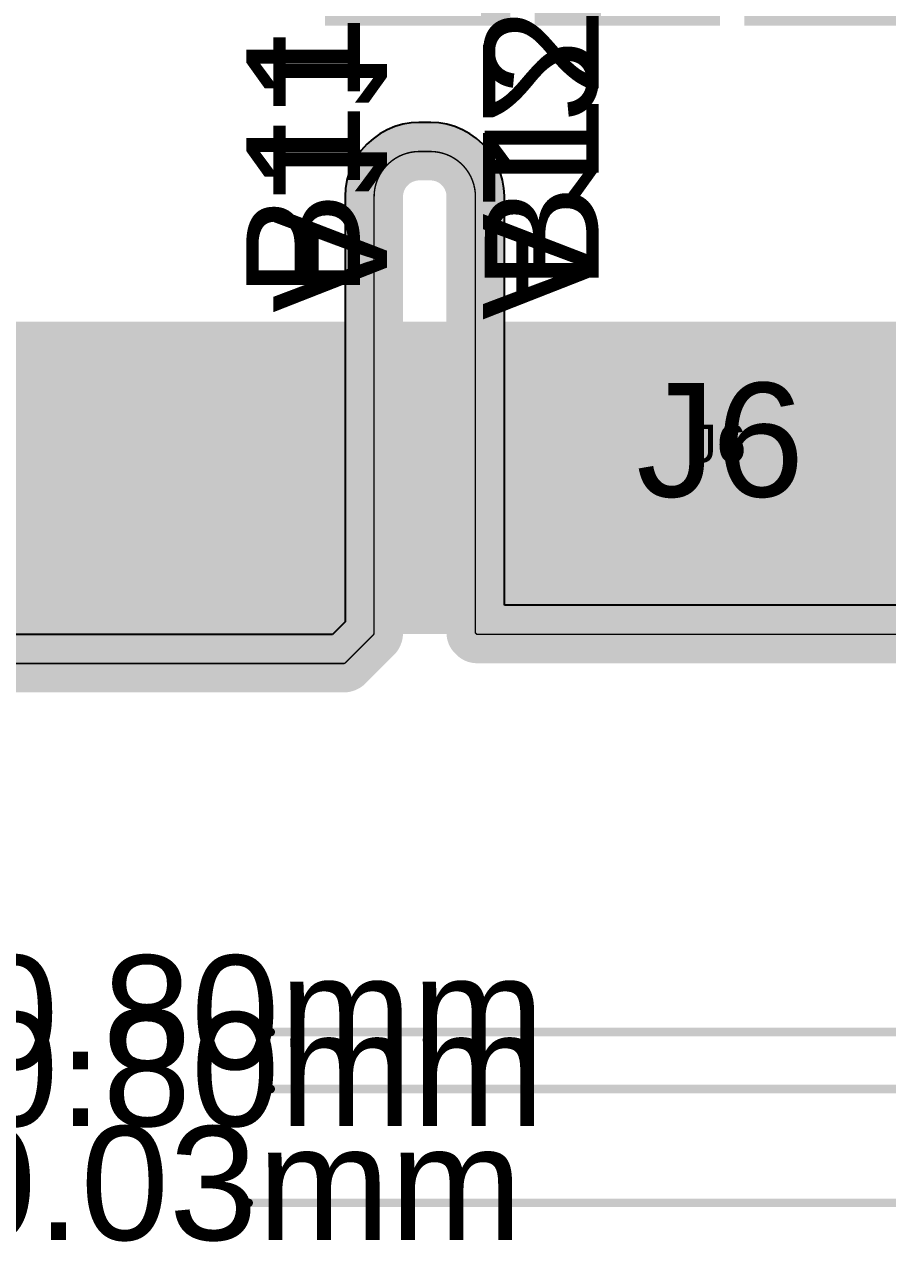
# Model space of a CAD drawing. Header units: inches. Extents: x -0.3 to 12.2, y -3.2 to 4.4.
# Drawn here: x 2.003 to 2.6, y -0.401 to 0.441 of the extents above; entities that cross this region are included whole.
import ezdxf

# ---------------------------------------------------------------- set-up
doc = ezdxf.new("R2010")
doc.units = ezdxf.units.IN
doc.header["$MEASUREMENT"] = 0
for name, color, linetype in [('ASSEMBLY_TOP', 56, 'Continuous'), ('Board', 76, 'Continuous'), ('Board Layer Stack Bottom Overlay', 54, 'Continuous'), ('Board Layer Stack Bottom Solder', 6, 'Continuous'), ('Bottom Layer_L8', 5, 'Continuous'), ('FAB_DWG_INFO', 1, 'Continuous'), ('Plane_L2', 76, 'Continuous'), ('Plane_L4', 136, 'Continuous'), ('Plane_L5', 16, 'Continuous'), ('Plane_L7', 216, 'Continuous'), ('Top Assembly', 6, 'Continuous'), ('Top Overlay', 2, 'Continuous'), ('Top Paste', 8, 'Continuous'), ('Top Solder', 216, 'Continuous'), ('TOP_L1', 1, 'Continuous')]:
    doc.layers.add(name, color=color, linetype=linetype)
doc.styles.add('Arial', font='', dxfattribs={"height": 0.2})
doc.styles.get('Arial').set_extended_font_data('Arial')

# ---------------------------------------------------------------- blocks, each defined once
blk = doc.blocks.new('PCIE_8LANE_EDGE_168')
at = {"layer": 'Board Layer Stack Bottom Solder'}
for points in [[(-1.009, -0.237), (0.341, -0.237), (0.341, -0.021), (-1.009, -0.021)], [(-0.8054, -0.02698), (-0.7694, -0.02698), (-0.7694, -0.20398), (-0.8054, -0.20398)], [(-0.76603, -0.02698), (-0.73003, -0.02698), (-0.73003, -0.20398), (-0.76603, -0.20398)], [(-0.72666, -0.02698), (-0.69066, -0.02698), (-0.69066, -0.20398), (-0.72666, -0.20398)], [(-0.68729, -0.02698), (-0.65129, -0.02698), (-0.65129, -0.20398), (-0.68729, -0.20398)], [(-0.64792, -0.02698), (-0.61192, -0.02698), (-0.61192, -0.20398), (-0.64792, -0.20398)], [(-0.60855, -0.02698), (-0.57255, -0.02698), (-0.57255, -0.20398), (-0.60855, -0.20398)], [(-0.49044, -0.02698), (-0.45444, -0.02698), (-0.45444, -0.20398), (-0.49044, -0.20398)], [(-0.45107, -0.02698), (-0.41507, -0.02698), (-0.41507, -0.20398), (-0.45107, -0.20398)], [(-0.4117, -0.02698), (-0.3757, -0.02698), (-0.3757, -0.20398), (-0.4117, -0.20398)], [(-0.37233, -0.02698), (-0.33633, -0.02698), (-0.33633, -0.20398), (-0.37233, -0.20398)], [(-0.33296, -0.02698), (-0.29696, -0.02698), (-0.29696, -0.20398), (-0.33296, -0.20398)], [(-0.29359, -0.02698), (-0.25759, -0.02698), (-0.25759, -0.20398), (-0.29359, -0.20398)], [(-0.25422, -0.02698), (-0.21822, -0.02698), (-0.21822, -0.20398), (-0.25422, -0.20398)], [(-0.21485, -0.02698), (-0.17885, -0.02698), (-0.17885, -0.20398), (-0.21485, -0.20398)]]:
    blk.add_hatch(color=6, dxfattribs=at).paths.add_polyline_path(points)
at = {"layer": 'Bottom Layer_L8'}
for points in [[(-0.8014, -0.03098), (-0.7734, -0.03098), (-0.7734, -0.19998), (-0.8014, -0.19998)], [(-0.76203, -0.03098), (-0.73403, -0.03098), (-0.73403, -0.19998), (-0.76203, -0.19998)], [(-0.72266, -0.03098), (-0.69466, -0.03098), (-0.69466, -0.19998), (-0.72266, -0.19998)], [(-0.68329, -0.03098), (-0.65529, -0.03098), (-0.65529, -0.19998), (-0.68329, -0.19998)], [(-0.64392, -0.03098), (-0.61592, -0.03098), (-0.61592, -0.19998), (-0.64392, -0.19998)], [(-0.60455, -0.03098), (-0.57655, -0.03098), (-0.57655, -0.19998), (-0.60455, -0.19998)], [(-0.48644, -0.03098), (-0.45844, -0.03098), (-0.45844, -0.19998), (-0.48644, -0.19998)], [(-0.44707, -0.03098), (-0.41907, -0.03098), (-0.41907, -0.19998), (-0.44707, -0.19998)], [(-0.4077, -0.03098), (-0.3797, -0.03098), (-0.3797, -0.19998), (-0.4077, -0.19998)], [(-0.36833, -0.03098), (-0.34033, -0.03098), (-0.34033, -0.19998), (-0.36833, -0.19998)], [(-0.32896, -0.03098), (-0.30096, -0.03098), (-0.30096, -0.19998), (-0.32896, -0.19998)], [(-0.28959, -0.03098), (-0.26159, -0.03098), (-0.26159, -0.19998), (-0.28959, -0.19998)], [(-0.25022, -0.03098), (-0.22222, -0.03098), (-0.22222, -0.19998), (-0.25022, -0.19998)], [(-0.21085, -0.03098), (-0.18285, -0.03098), (-0.18285, -0.19998), (-0.21085, -0.19998)]]:
    blk.add_hatch(color=5, dxfattribs=at).paths.add_polyline_path(points)
at = {"layer": 'Top Solder'}
for points in [[(-1.01, -0.237), (0.34, -0.237), (0.34, -0.021), (-1.01, -0.021)], [(-0.8034, -0.02898), (-0.7714, -0.02898), (-0.7714, -0.20198), (-0.8034, -0.20198)], [(-0.76403, -0.02898), (-0.73203, -0.02898), (-0.73203, -0.20198), (-0.76403, -0.20198)], [(-0.72466, -0.02898), (-0.69266, -0.02898), (-0.69266, -0.20198), (-0.72466, -0.20198)], [(-0.68529, -0.02898), (-0.65329, -0.02898), (-0.65329, -0.20198), (-0.68529, -0.20198)], [(-0.64592, -0.02898), (-0.61392, -0.02898), (-0.61392, -0.20198), (-0.64592, -0.20198)], [(-0.60655, -0.02898), (-0.57455, -0.02898), (-0.57455, -0.20198), (-0.60655, -0.20198)], [(-0.48844, -0.02898), (-0.45644, -0.02898), (-0.45644, -0.20198), (-0.48844, -0.20198)], [(-0.44907, -0.02898), (-0.41707, -0.02898), (-0.41707, -0.20198), (-0.44907, -0.20198)], [(-0.4097, -0.02898), (-0.3777, -0.02898), (-0.3777, -0.20198), (-0.4097, -0.20198)], [(-0.37033, -0.02898), (-0.33833, -0.02898), (-0.33833, -0.20198), (-0.37033, -0.20198)], [(-0.33096, -0.02898), (-0.29896, -0.02898), (-0.29896, -0.20198), (-0.33096, -0.20198)], [(-0.29159, -0.02898), (-0.25959, -0.02898), (-0.25959, -0.15898), (-0.29159, -0.15898)], [(-0.25222, -0.02898), (-0.22022, -0.02898), (-0.22022, -0.20198), (-0.25222, -0.20198)], [(-0.21285, -0.02898), (-0.18085, -0.02898), (-0.18085, -0.20198), (-0.21285, -0.20198)]]:
    blk.add_hatch(color=216, dxfattribs=at).paths.add_polyline_path(points)
at = {"layer": 'TOP_L1'}
for points in [[(-0.8014, -0.03098), (-0.7734, -0.03098), (-0.7734, -0.19998), (-0.8014, -0.19998)], [(-0.76203, -0.03098), (-0.73403, -0.03098), (-0.73403, -0.19998), (-0.76203, -0.19998)], [(-0.72266, -0.03098), (-0.69466, -0.03098), (-0.69466, -0.19998), (-0.72266, -0.19998)], [(-0.68329, -0.03098), (-0.65529, -0.03098), (-0.65529, -0.19998), (-0.68329, -0.19998)], [(-0.64392, -0.03098), (-0.61592, -0.03098), (-0.61592, -0.19998), (-0.64392, -0.19998)], [(-0.60455, -0.03098), (-0.57655, -0.03098), (-0.57655, -0.19998), (-0.60455, -0.19998)], [(-0.48644, -0.03098), (-0.45844, -0.03098), (-0.45844, -0.19998), (-0.48644, -0.19998)], [(-0.44707, -0.03098), (-0.41907, -0.03098), (-0.41907, -0.19998), (-0.44707, -0.19998)], [(-0.4077, -0.03098), (-0.3797, -0.03098), (-0.3797, -0.19998), (-0.4077, -0.19998)], [(-0.36833, -0.03098), (-0.34033, -0.03098), (-0.34033, -0.19998), (-0.36833, -0.19998)], [(-0.32896, -0.03098), (-0.30096, -0.03098), (-0.30096, -0.19998), (-0.32896, -0.19998)], [(-0.28959, -0.03098), (-0.26159, -0.03098), (-0.26159, -0.15698), (-0.28959, -0.15698)], [(-0.25022, -0.03098), (-0.22222, -0.03098), (-0.22222, -0.19998), (-0.25022, -0.19998)], [(-0.21085, -0.03098), (-0.18285, -0.03098), (-0.18285, -0.19998), (-0.21085, -0.19998)]]:
    blk.add_hatch(color=1, dxfattribs=at).paths.add_polyline_path(points)
at = {"layer": 'ASSEMBLY_TOP', "style": 'Arial'}
blk.add_text('J6', height=0.07874, rotation=360, dxfattribs=at).set_placement((-0.384, -0.142))
at = {"layer": 'Board Layer Stack Bottom Overlay', "style": 'Arial', "text_generation_flag": 2}
for s, p in [('A11', (-0.63498, -0.01463)), ('A12', (-0.48998, -0.01963))]:
    blk.add_text(s, height=0.07874, rotation=270, dxfattribs=at).set_placement(p)
at = {"layer": 'Top Assembly', "style": 'Arial'}
blk.add_text('J6', height=0.025984, dxfattribs=at).set_placement((-0.34644, -0.1182))
at = {"layer": 'Top Overlay', "style": 'Arial'}
for s, p in [('B11', (-0.57498, -0.00463)), ('B12', (-0.40998, 0.00037))]:
    blk.add_text(s, height=0.07874, rotation=90, dxfattribs=at).set_placement(p)
blk = doc.blocks.new('1812_F_316')
at = {"layer": 'Top Paste'}
for points in [[(-0.13996, 0.06201), (-0.06988, 0.06201), (-0.06988, -0.06201), (-0.13996, -0.06201)], [(0.06988, 0.06201), (0.13996, 0.06201), (0.13996, -0.06201), (0.06988, -0.06201)]]:
    blk.add_hatch(color=8, dxfattribs=at).paths.add_polyline_path(points)
at = {"layer": 'Top Solder'}
for points in [[(-0.14196, 0.06401), (-0.06788, 0.06401), (-0.06788, -0.06401), (-0.14196, -0.06401)], [(0.06788, 0.06401), (0.14196, 0.06401), (0.14196, -0.06401), (0.06788, -0.06401)]]:
    blk.add_hatch(color=216, dxfattribs=at).paths.add_polyline_path(points)
at = {"layer": 'TOP_L1'}
for points in [[(-0.13996, 0.06201), (-0.06988, 0.06201), (-0.06988, -0.06201), (-0.13996, -0.06201)], [(0.06988, 0.06201), (0.13996, 0.06201), (0.13996, -0.06201), (0.06988, -0.06201)]]:
    blk.add_hatch(color=1, dxfattribs=at).paths.add_polyline_path(points)
at = {"layer": 'Top Assembly'}
for points in [[(0.095, 0.07, 0.006, 0.006, 0), (-0.095, 0.07, 0.006, 0.006, 0)], [(-0.095, -0.07, 0.006, 0.006, 0), (-0.095, 0.07, 0.006, 0.006, 0)], [(0.095, -0.07, 0.006, 0.006, 0), (0.095, 0.07, 0.006, 0.006, 0)], [(0.095, -0.07, 0.006, 0.006, 0), (-0.095, -0.07, 0.006, 0.006, 0)]]:
    blk.add_lwpolyline(points, format="xyseb", dxfattribs=at)
for points in [[(-0.0965, 0.07, 0.003, 0.003, 1), (-0.0935, 0.07, 0.003, 0.003, 1)], [(-0.0965, 0.07, 0.003, 0.003, 1), (-0.0935, 0.07, 0.003, 0.003, 1)], [(0.0935, 0.07, 0.003, 0.003, 1), (0.0965, 0.07, 0.003, 0.003, 1)], [(0.0935, 0.07, 0.003, 0.003, 1), (0.0965, 0.07, 0.003, 0.003, 1)], [(-0.0965, -0.07, 0.003, 0.003, 1), (-0.0935, -0.07, 0.003, 0.003, 1)], [(-0.0965, -0.07, 0.003, 0.003, 1), (-0.0935, -0.07, 0.003, 0.003, 1)], [(0.0935, -0.07, 0.003, 0.003, 1), (0.0965, -0.07, 0.003, 0.003, 1)], [(0.0935, -0.07, 0.003, 0.003, 1), (0.0965, -0.07, 0.003, 0.003, 1)]]:
    blk.add_lwpolyline(points, format="xyseb", close=True, dxfattribs=at)
at = {"layer": 'Top Overlay'}
for points in [[(0.09449, 0.06693, 0.00472, 0.00472, 0), (-0.09449, 0.06693, 0.00472, 0.00472, 0)], [(0.09449, -0.06693, 0.00472, 0.00472, 0), (-0.09449, -0.06693, 0.00472, 0.00472, 0)]]:
    blk.add_lwpolyline(points, format="xyseb", dxfattribs=at)
for points in [[(-0.09567, 0.06693, 0.00236, 0.00236, 1), (-0.09331, 0.06693, 0.00236, 0.00236, 1)], [(0.09331, 0.06693, 0.00236, 0.00236, 1), (0.09567, 0.06693, 0.00236, 0.00236, 1)], [(-0.09567, -0.06693, 0.00236, 0.00236, 1), (-0.09331, -0.06693, 0.00236, 0.00236, 1)], [(0.09331, -0.06693, 0.00236, 0.00236, 1), (0.09567, -0.06693, 0.00236, 0.00236, 1)]]:
    blk.add_lwpolyline(points, format="xyseb", close=True, dxfattribs=at)
at = {"layer": 'Top Assembly', "style": 'Arial'}
blk.add_text('F3', height=0.05, dxfattribs=at).set_placement((-0.0232, -0.01575))
blk = doc.blocks.new('1812_F_379')
at = {"layer": 'Top Paste'}
for points in [[(-0.13996, 0.06201), (-0.06988, 0.06201), (-0.06988, -0.06201), (-0.13996, -0.06201)], [(0.06988, 0.06201), (0.13996, 0.06201), (0.13996, -0.06201), (0.06988, -0.06201)]]:
    blk.add_hatch(color=8, dxfattribs=at).paths.add_polyline_path(points)
at = {"layer": 'Top Solder'}
for points in [[(-0.14196, 0.06401), (-0.06788, 0.06401), (-0.06788, -0.06401), (-0.14196, -0.06401)], [(0.06788, 0.06401), (0.14196, 0.06401), (0.14196, -0.06401), (0.06788, -0.06401)]]:
    blk.add_hatch(color=216, dxfattribs=at).paths.add_polyline_path(points)
at = {"layer": 'TOP_L1'}
for points in [[(-0.13996, 0.06201), (-0.06988, 0.06201), (-0.06988, -0.06201), (-0.13996, -0.06201)], [(0.06988, 0.06201), (0.13996, 0.06201), (0.13996, -0.06201), (0.06988, -0.06201)]]:
    blk.add_hatch(color=1, dxfattribs=at).paths.add_polyline_path(points)
at = {"layer": 'Top Assembly'}
for points in [[(-0.095, 0.07, 0.006, 0.006, 0), (0.095, 0.07, 0.006, 0.006, 0)], [(-0.095, 0.07, 0.006, 0.006, 0), (-0.095, -0.07, 0.006, 0.006, 0)], [(0.095, 0.07, 0.006, 0.006, 0), (0.095, -0.07, 0.006, 0.006, 0)], [(-0.095, -0.07, 0.006, 0.006, 0), (0.095, -0.07, 0.006, 0.006, 0)]]:
    blk.add_lwpolyline(points, format="xyseb", dxfattribs=at)
for points in [[(-0.0965, 0.07, 0.003, 0.003, 1), (-0.0935, 0.07, 0.003, 0.003, 1)], [(-0.0965, 0.07, 0.003, 0.003, 1), (-0.0935, 0.07, 0.003, 0.003, 1)], [(0.0935, 0.07, 0.003, 0.003, 1), (0.0965, 0.07, 0.003, 0.003, 1)], [(0.0935, 0.07, 0.003, 0.003, 1), (0.0965, 0.07, 0.003, 0.003, 1)], [(-0.0965, -0.07, 0.003, 0.003, 1), (-0.0935, -0.07, 0.003, 0.003, 1)], [(-0.0965, -0.07, 0.003, 0.003, 1), (-0.0935, -0.07, 0.003, 0.003, 1)], [(0.0935, -0.07, 0.003, 0.003, 1), (0.0965, -0.07, 0.003, 0.003, 1)], [(0.0935, -0.07, 0.003, 0.003, 1), (0.0965, -0.07, 0.003, 0.003, 1)]]:
    blk.add_lwpolyline(points, format="xyseb", close=True, dxfattribs=at)
at = {"layer": 'Top Overlay'}
for points in [[(-0.09449, 0.06693, 0.00472, 0.00472, 0), (0.09449, 0.06693, 0.00472, 0.00472, 0)], [(-0.09449, -0.06693, 0.00472, 0.00472, 0), (0.09449, -0.06693, 0.00472, 0.00472, 0)]]:
    blk.add_lwpolyline(points, format="xyseb", dxfattribs=at)
for points in [[(-0.09567, 0.06693, 0.00236, 0.00236, 1), (-0.09331, 0.06693, 0.00236, 0.00236, 1)], [(0.09331, 0.06693, 0.00236, 0.00236, 1), (0.09567, 0.06693, 0.00236, 0.00236, 1)], [(-0.09567, -0.06693, 0.00236, 0.00236, 1), (-0.09331, -0.06693, 0.00236, 0.00236, 1)], [(0.09331, -0.06693, 0.00236, 0.00236, 1), (0.09567, -0.06693, 0.00236, 0.00236, 1)]]:
    blk.add_lwpolyline(points, format="xyseb", close=True, dxfattribs=at)
at = {"layer": 'Top Assembly', "style": 'Arial'}
blk.add_text('F2', height=0.05, dxfattribs=at).set_placement((-0.02304, -0.01604))
blk = doc.blocks.new('1812_F_380')
at = {"layer": 'Top Paste'}
for points in [[(-0.13996, 0.06201), (-0.06988, 0.06201), (-0.06988, -0.06201), (-0.13996, -0.06201)], [(0.06988, 0.06201), (0.13996, 0.06201), (0.13996, -0.06201), (0.06988, -0.06201)]]:
    blk.add_hatch(color=8, dxfattribs=at).paths.add_polyline_path(points)
at = {"layer": 'Top Solder'}
for points in [[(-0.14196, 0.06401), (-0.06788, 0.06401), (-0.06788, -0.06401), (-0.14196, -0.06401)], [(0.06788, 0.06401), (0.14196, 0.06401), (0.14196, -0.06401), (0.06788, -0.06401)]]:
    blk.add_hatch(color=216, dxfattribs=at).paths.add_polyline_path(points)
at = {"layer": 'TOP_L1'}
for points in [[(-0.13996, 0.06201), (-0.06988, 0.06201), (-0.06988, -0.06201), (-0.13996, -0.06201)], [(0.06988, 0.06201), (0.13996, 0.06201), (0.13996, -0.06201), (0.06988, -0.06201)]]:
    blk.add_hatch(color=1, dxfattribs=at).paths.add_polyline_path(points)
at = {"layer": 'Top Assembly'}
for points in [[(-0.095, 0.07, 0.006, 0.006, 0), (0.095, 0.07, 0.006, 0.006, 0)], [(-0.095, 0.07, 0.006, 0.006, 0), (-0.095, -0.07, 0.006, 0.006, 0)], [(0.095, 0.07, 0.006, 0.006, 0), (0.095, -0.07, 0.006, 0.006, 0)], [(-0.095, -0.07, 0.006, 0.006, 0), (0.095, -0.07, 0.006, 0.006, 0)]]:
    blk.add_lwpolyline(points, format="xyseb", dxfattribs=at)
for points in [[(-0.0965, 0.07, 0.003, 0.003, 1), (-0.0935, 0.07, 0.003, 0.003, 1)], [(-0.0965, 0.07, 0.003, 0.003, 1), (-0.0935, 0.07, 0.003, 0.003, 1)], [(0.0935, 0.07, 0.003, 0.003, 1), (0.0965, 0.07, 0.003, 0.003, 1)], [(0.0935, 0.07, 0.003, 0.003, 1), (0.0965, 0.07, 0.003, 0.003, 1)], [(-0.0965, -0.07, 0.003, 0.003, 1), (-0.0935, -0.07, 0.003, 0.003, 1)], [(-0.0965, -0.07, 0.003, 0.003, 1), (-0.0935, -0.07, 0.003, 0.003, 1)], [(0.0935, -0.07, 0.003, 0.003, 1), (0.0965, -0.07, 0.003, 0.003, 1)], [(0.0935, -0.07, 0.003, 0.003, 1), (0.0965, -0.07, 0.003, 0.003, 1)]]:
    blk.add_lwpolyline(points, format="xyseb", close=True, dxfattribs=at)
at = {"layer": 'Top Overlay'}
for points in [[(-0.09449, 0.06693, 0.00472, 0.00472, 0), (0.09449, 0.06693, 0.00472, 0.00472, 0)], [(-0.09449, -0.06693, 0.00472, 0.00472, 0), (0.09449, -0.06693, 0.00472, 0.00472, 0)]]:
    blk.add_lwpolyline(points, format="xyseb", dxfattribs=at)
for points in [[(-0.09567, 0.06693, 0.00236, 0.00236, 1), (-0.09331, 0.06693, 0.00236, 0.00236, 1)], [(0.09331, 0.06693, 0.00236, 0.00236, 1), (0.09567, 0.06693, 0.00236, 0.00236, 1)], [(-0.09567, -0.06693, 0.00236, 0.00236, 1), (-0.09331, -0.06693, 0.00236, 0.00236, 1)], [(0.09331, -0.06693, 0.00236, 0.00236, 1), (0.09567, -0.06693, 0.00236, 0.00236, 1)]]:
    blk.add_lwpolyline(points, format="xyseb", close=True, dxfattribs=at)
at = {"layer": 'Top Assembly', "style": 'Arial'}
blk.add_text('F1', height=0.05, dxfattribs=at).set_placement((-0.02012, -0.01604))

msp = doc.modelspace()

# ---------------------------------------------------------------- linework, layer by layer
at = {"layer": 'Board'}
for points in [[(2.24491, 0.32218, 0.001, 0.001, -0.414214), (2.2762, 0.35347, 0.001, 0.001, 0)], [(2.2762, 0.35347, 0.001, 0.001, 0), (2.28383, 0.35347, 0.001, 0.001, 0)], [(2.28383, 0.35347, 0.001, 0.001, -0.414214), (2.31497, 0.32233, 0.001, 0.001, 0)], [(2.24491, 0.0202, 0.001, 0.001, 0), (2.24491, 0.32218, 0.001, 0.001, 0)], [(2.31497, 0.02057, 0.001, 0.001, 0), (2.31497, 0.32233, 0.001, 0.001, 0)], [(2.22478, -0.00036, 0.001, 0.001, 0), (2.24461, 0.01947, 0.001, 0.001, 0)], [(2.24461, 0.01947, 0.001, 0.001, 0), (2.24491, 0.0202, 0.001, 0.001, 0)], [(2.31497, 0.02057, 0.001, 0.001, 0), (2.316, 0.01954, 0.001, 0.001, 0)], [(2.316, 0.01954, 0.001, 0.001, 0), (3.10865, 0.01954, 0.001, 0.001, 0)], [(2.22405, -0.00066, 0.001, 0.001, 0), (2.22478, -0.00036, 0.001, 0.001, 0)], [(1.82135, -0.00066, 0.001, 0.001, 0), (2.22405, -0.00066, 0.001, 0.001, 0)]]:
    msp.add_lwpolyline(points, format="xyseb", dxfattribs=at)
for points in [[(2.27595, 0.35347, 0.0005, 0.0005, 1), (2.27645, 0.35347, 0.0005, 0.0005, 1)], [(2.27595, 0.35347, 0.0005, 0.0005, 1), (2.27645, 0.35347, 0.0005, 0.0005, 1)], [(2.28358, 0.35347, 0.0005, 0.0005, 1), (2.28408, 0.35347, 0.0005, 0.0005, 1)], [(2.28358, 0.35347, 0.0005, 0.0005, 1), (2.28408, 0.35347, 0.0005, 0.0005, 1)], [(2.24466, 0.32218, 0.0005, 0.0005, 1), (2.24516, 0.32218, 0.0005, 0.0005, 1)], [(2.24466, 0.32218, 0.0005, 0.0005, 1), (2.24516, 0.32218, 0.0005, 0.0005, 1)], [(2.31472, 0.32233, 0.0005, 0.0005, 1), (2.31522, 0.32233, 0.0005, 0.0005, 1)], [(2.31472, 0.32233, 0.0005, 0.0005, 1), (2.31522, 0.32233, 0.0005, 0.0005, 1)], [(2.24436, 0.01947, 0.0005, 0.0005, 1), (2.24486, 0.01947, 0.0005, 0.0005, 1)], [(2.24436, 0.01947, 0.0005, 0.0005, 1), (2.24486, 0.01947, 0.0005, 0.0005, 1)], [(2.24466, 0.0202, 0.0005, 0.0005, 1), (2.24516, 0.0202, 0.0005, 0.0005, 1)], [(2.24466, 0.0202, 0.0005, 0.0005, 1), (2.24516, 0.0202, 0.0005, 0.0005, 1)], [(2.31472, 0.02057, 0.0005, 0.0005, 1), (2.31522, 0.02057, 0.0005, 0.0005, 1)], [(2.31472, 0.02057, 0.0005, 0.0005, 1), (2.31522, 0.02057, 0.0005, 0.0005, 1)], [(2.31575, 0.01954, 0.0005, 0.0005, 1), (2.31625, 0.01954, 0.0005, 0.0005, 1)], [(2.31575, 0.01954, 0.0005, 0.0005, 1), (2.31625, 0.01954, 0.0005, 0.0005, 1)], [(2.22453, -0.00036, 0.0005, 0.0005, 1), (2.22503, -0.00036, 0.0005, 0.0005, 1)], [(2.22453, -0.00036, 0.0005, 0.0005, 1), (2.22503, -0.00036, 0.0005, 0.0005, 1)], [(2.2238, -0.00066, 0.0005, 0.0005, 1), (2.2243, -0.00066, 0.0005, 0.0005, 1)], [(2.2238, -0.00066, 0.0005, 0.0005, 1), (2.2243, -0.00066, 0.0005, 0.0005, 1)]]:
    msp.add_lwpolyline(points, format="xyseb", close=True, dxfattribs=at)
at = {"layer": 'FAB_DWG_INFO'}
for points in [[(2.17343, -0.25554, 0.00591, 0.00591, 0), (3.99755, -0.25554, 0.00591, 0.00591, 0)], [(2.17343, -0.29491, 0.00591, 0.00591, 0), (3.99755, -0.29491, 0.00591, 0.00591, 0)], [(2.15816, -0.37365, 0.00591, 0.00591, 0), (3.96702, -0.37365, 0.00591, 0.00591, 0)]]:
    msp.add_lwpolyline(points, format="xyseb", dxfattribs=at)
for points in [[(2.17195, -0.25554, 0.00295, 0.00295, 1), (2.1749, -0.25554, 0.00295, 0.00295, 1)], [(2.17195, -0.29491, 0.00295, 0.00295, 1), (2.1749, -0.29491, 0.00295, 0.00295, 1)], [(2.15668, -0.37365, 0.00295, 0.00295, 1), (2.15964, -0.37365, 0.00295, 0.00295, 1)]]:
    msp.add_lwpolyline(points, format="xyseb", close=True, dxfattribs=at)
at = {"layer": 'Plane_L2'}
for p, q in [((2.25923, 0.37067), (2.25391, 0.36846)), ((2.26477, 0.37226), (2.25923, 0.37067)), ((2.27045, 0.37323), (2.26477, 0.37226)), ((2.27582, 0.37353), (2.27045, 0.37323)), ((2.2762, 0.37356), (2.27582, 0.37353)), ((2.28383, 0.37356), (2.2762, 0.37356)), ((2.28421, 0.37353), (2.28383, 0.37356)), ((2.28957, 0.37323), (2.28421, 0.37353)), ((2.29523, 0.37226), (2.28957, 0.37323)), ((2.30075, 0.37067), (2.29523, 0.37226)), ((2.30605, 0.36848), (2.30075, 0.37067)), ((2.24417, 0.36234), (2.23988, 0.3585)), ((2.24887, 0.36568), (2.24417, 0.36234)), ((2.25391, 0.36846), (2.24887, 0.36568)), ((2.31108, 0.3657), (2.30605, 0.36848)), ((2.31576, 0.36237), (2.31108, 0.3657)), ((2.32005, 0.35855), (2.31576, 0.36237)), ((2.23604, 0.35421), (2.23271, 0.34951)), ((2.23988, 0.3585), (2.23604, 0.35421)), ((2.32387, 0.35426), (2.32005, 0.35855)), ((2.3272, 0.34958), (2.32387, 0.35426)), ((2.23271, 0.34951), (2.22992, 0.34447)), ((2.32998, 0.34455), (2.3272, 0.34958)), ((2.22772, 0.33915), (2.22612, 0.33361)), ((2.22992, 0.34447), (2.22772, 0.33915)), ((2.33217, 0.33925), (2.32998, 0.34455)), ((2.33376, 0.33373), (2.33217, 0.33925)), ((2.22612, 0.33361), (2.22516, 0.32793)), ((2.33473, 0.32807), (2.33376, 0.33373)), ((2.22485, 0.32256), (2.22482, 0.32218)), ((2.22482, 0.32218), (2.22482, 0.0281)), ((2.22516, 0.32793), (2.22485, 0.32256)), ((2.33503, 0.32271), (2.33473, 0.32807)), ((2.33506, 0.32233), (2.33503, 0.32271)), ((2.33506, 0.03963), (2.33506, 0.32233)), ((3.10865, 0.03963), (2.33506, 0.03963)), ((2.22482, 0.0281), (2.21615, 0.01943)), ((2.21615, 0.01943), (1.82919, 0.01943))]:
    msp.add_line(p, q, dxfattribs=at)
for points in [[(2.24491, 0.32218, 0.04, 0.04, -0.414214), (2.2762, 0.35347, 0.04, 0.04, 0)], [(2.2762, 0.35347, 0.04, 0.04, 0), (2.28383, 0.35347, 0.04, 0.04, 0)], [(2.28383, 0.35347, 0.04, 0.04, -0.414214), (2.31497, 0.32233, 0.04, 0.04, 0)], [(2.24491, 0.0202, 0.04, 0.04, 0), (2.24491, 0.32218, 0.04, 0.04, 0)], [(2.31497, 0.02057, 0.04, 0.04, 0), (2.31497, 0.32233, 0.04, 0.04, 0)], [(2.22478, -0.00036, 0.04, 0.04, 0), (2.24461, 0.01947, 0.04, 0.04, 0)], [(2.24461, 0.01947, 0.04, 0.04, 0), (2.24491, 0.0202, 0.04, 0.04, 0)], [(2.31497, 0.02057, 0.04, 0.04, 0), (2.316, 0.01954, 0.04, 0.04, 0)], [(2.316, 0.01954, 0.04, 0.04, 0), (3.10865, 0.01954, 0.04, 0.04, 0)], [(1.82135, -0.00066, 0.04, 0.04, 0), (2.22405, -0.00066, 0.04, 0.04, 0)], [(2.22405, -0.00066, 0.04, 0.04, 0), (2.22478, -0.00036, 0.04, 0.04, 0)]]:
    msp.add_lwpolyline(points, format="xyseb", dxfattribs=at)
for points in [[(2.2662, 0.35347, 0.02, 0.02, 1), (2.2862, 0.35347, 0.02, 0.02, 1)], [(2.2662, 0.35347, 0.02, 0.02, 1), (2.2862, 0.35347, 0.02, 0.02, 1)], [(2.27383, 0.35347, 0.02, 0.02, 1), (2.29383, 0.35347, 0.02, 0.02, 1)], [(2.27383, 0.35347, 0.02, 0.02, 1), (2.29383, 0.35347, 0.02, 0.02, 1)], [(2.23491, 0.32218, 0.02, 0.02, 1), (2.25491, 0.32218, 0.02, 0.02, 1)], [(2.23491, 0.32218, 0.02, 0.02, 1), (2.25491, 0.32218, 0.02, 0.02, 1)], [(2.30497, 0.32233, 0.02, 0.02, 1), (2.32497, 0.32233, 0.02, 0.02, 1)], [(2.30497, 0.32233, 0.02, 0.02, 1), (2.32497, 0.32233, 0.02, 0.02, 1)], [(2.23461, 0.01947, 0.02, 0.02, 1), (2.25461, 0.01947, 0.02, 0.02, 1)], [(2.23461, 0.01947, 0.02, 0.02, 1), (2.25461, 0.01947, 0.02, 0.02, 1)], [(2.23491, 0.0202, 0.02, 0.02, 1), (2.25491, 0.0202, 0.02, 0.02, 1)], [(2.23491, 0.0202, 0.02, 0.02, 1), (2.25491, 0.0202, 0.02, 0.02, 1)], [(2.30497, 0.02057, 0.02, 0.02, 1), (2.32497, 0.02057, 0.02, 0.02, 1)], [(2.30497, 0.02057, 0.02, 0.02, 1), (2.32497, 0.02057, 0.02, 0.02, 1)], [(2.306, 0.01954, 0.02, 0.02, 1), (2.326, 0.01954, 0.02, 0.02, 1)], [(2.306, 0.01954, 0.02, 0.02, 1), (2.326, 0.01954, 0.02, 0.02, 1)], [(2.21405, -0.00066, 0.02, 0.02, 1), (2.23405, -0.00066, 0.02, 0.02, 1)], [(2.21405, -0.00066, 0.02, 0.02, 1), (2.23405, -0.00066, 0.02, 0.02, 1)], [(2.21478, -0.00036, 0.02, 0.02, 1), (2.23478, -0.00036, 0.02, 0.02, 1)], [(2.21478, -0.00036, 0.02, 0.02, 1), (2.23478, -0.00036, 0.02, 0.02, 1)]]:
    msp.add_lwpolyline(points, format="xyseb", close=True, dxfattribs=at)
at = {"layer": 'Plane_L4'}
for p, q in [((2.25923, 0.37067), (2.25391, 0.36846)), ((2.26477, 0.37226), (2.25923, 0.37067)), ((2.27045, 0.37323), (2.26477, 0.37226)), ((2.27582, 0.37353), (2.27045, 0.37323)), ((2.2762, 0.37356), (2.27582, 0.37353)), ((2.28383, 0.37356), (2.2762, 0.37356)), ((2.28421, 0.37353), (2.28383, 0.37356)), ((2.28957, 0.37323), (2.28421, 0.37353)), ((2.29523, 0.37226), (2.28957, 0.37323)), ((2.30075, 0.37067), (2.29523, 0.37226)), ((2.30605, 0.36848), (2.30075, 0.37067)), ((2.24417, 0.36234), (2.23988, 0.3585)), ((2.24887, 0.36568), (2.24417, 0.36234)), ((2.25391, 0.36846), (2.24887, 0.36568)), ((2.31108, 0.3657), (2.30605, 0.36848)), ((2.31576, 0.36237), (2.31108, 0.3657)), ((2.32005, 0.35855), (2.31576, 0.36237)), ((2.23604, 0.35421), (2.23271, 0.34951)), ((2.23988, 0.3585), (2.23604, 0.35421)), ((2.32387, 0.35426), (2.32005, 0.35855)), ((2.3272, 0.34958), (2.32387, 0.35426)), ((2.23271, 0.34951), (2.22992, 0.34447)), ((2.32998, 0.34455), (2.3272, 0.34958)), ((2.22772, 0.33915), (2.22612, 0.33361)), ((2.22992, 0.34447), (2.22772, 0.33915)), ((2.33217, 0.33925), (2.32998, 0.34455)), ((2.33376, 0.33373), (2.33217, 0.33925)), ((2.22612, 0.33361), (2.22516, 0.32793)), ((2.33473, 0.32807), (2.33376, 0.33373)), ((2.22485, 0.32256), (2.22482, 0.32218)), ((2.22482, 0.32218), (2.22482, 0.0281)), ((2.22516, 0.32793), (2.22485, 0.32256)), ((2.33503, 0.32271), (2.33473, 0.32807)), ((2.33506, 0.32233), (2.33503, 0.32271)), ((2.33506, 0.03963), (2.33506, 0.32233)), ((3.10865, 0.03963), (2.33506, 0.03963)), ((2.22482, 0.0281), (2.21615, 0.01943)), ((2.21615, 0.01943), (1.82919, 0.01943))]:
    msp.add_line(p, q, dxfattribs=at)
for points in [[(2.24491, 0.32218, 0.04, 0.04, -0.414214), (2.2762, 0.35347, 0.04, 0.04, 0)], [(2.2762, 0.35347, 0.04, 0.04, 0), (2.28383, 0.35347, 0.04, 0.04, 0)], [(2.28383, 0.35347, 0.04, 0.04, -0.414214), (2.31497, 0.32233, 0.04, 0.04, 0)], [(2.24491, 0.0202, 0.04, 0.04, 0), (2.24491, 0.32218, 0.04, 0.04, 0)], [(2.31497, 0.02057, 0.04, 0.04, 0), (2.31497, 0.32233, 0.04, 0.04, 0)], [(2.22478, -0.00036, 0.04, 0.04, 0), (2.24461, 0.01947, 0.04, 0.04, 0)], [(2.24461, 0.01947, 0.04, 0.04, 0), (2.24491, 0.0202, 0.04, 0.04, 0)], [(2.31497, 0.02057, 0.04, 0.04, 0), (2.316, 0.01954, 0.04, 0.04, 0)], [(2.316, 0.01954, 0.04, 0.04, 0), (3.10865, 0.01954, 0.04, 0.04, 0)], [(1.82135, -0.00066, 0.04, 0.04, 0), (2.22405, -0.00066, 0.04, 0.04, 0)], [(2.22405, -0.00066, 0.04, 0.04, 0), (2.22478, -0.00036, 0.04, 0.04, 0)]]:
    msp.add_lwpolyline(points, format="xyseb", dxfattribs=at)
for points in [[(2.2662, 0.35347, 0.02, 0.02, 1), (2.2862, 0.35347, 0.02, 0.02, 1)], [(2.2662, 0.35347, 0.02, 0.02, 1), (2.2862, 0.35347, 0.02, 0.02, 1)], [(2.27383, 0.35347, 0.02, 0.02, 1), (2.29383, 0.35347, 0.02, 0.02, 1)], [(2.27383, 0.35347, 0.02, 0.02, 1), (2.29383, 0.35347, 0.02, 0.02, 1)], [(2.23491, 0.32218, 0.02, 0.02, 1), (2.25491, 0.32218, 0.02, 0.02, 1)], [(2.23491, 0.32218, 0.02, 0.02, 1), (2.25491, 0.32218, 0.02, 0.02, 1)], [(2.30497, 0.32233, 0.02, 0.02, 1), (2.32497, 0.32233, 0.02, 0.02, 1)], [(2.30497, 0.32233, 0.02, 0.02, 1), (2.32497, 0.32233, 0.02, 0.02, 1)], [(2.23461, 0.01947, 0.02, 0.02, 1), (2.25461, 0.01947, 0.02, 0.02, 1)], [(2.23461, 0.01947, 0.02, 0.02, 1), (2.25461, 0.01947, 0.02, 0.02, 1)], [(2.23491, 0.0202, 0.02, 0.02, 1), (2.25491, 0.0202, 0.02, 0.02, 1)], [(2.23491, 0.0202, 0.02, 0.02, 1), (2.25491, 0.0202, 0.02, 0.02, 1)], [(2.30497, 0.02057, 0.02, 0.02, 1), (2.32497, 0.02057, 0.02, 0.02, 1)], [(2.30497, 0.02057, 0.02, 0.02, 1), (2.32497, 0.02057, 0.02, 0.02, 1)], [(2.306, 0.01954, 0.02, 0.02, 1), (2.326, 0.01954, 0.02, 0.02, 1)], [(2.306, 0.01954, 0.02, 0.02, 1), (2.326, 0.01954, 0.02, 0.02, 1)], [(2.21405, -0.00066, 0.02, 0.02, 1), (2.23405, -0.00066, 0.02, 0.02, 1)], [(2.21405, -0.00066, 0.02, 0.02, 1), (2.23405, -0.00066, 0.02, 0.02, 1)], [(2.21478, -0.00036, 0.02, 0.02, 1), (2.23478, -0.00036, 0.02, 0.02, 1)], [(2.21478, -0.00036, 0.02, 0.02, 1), (2.23478, -0.00036, 0.02, 0.02, 1)]]:
    msp.add_lwpolyline(points, format="xyseb", close=True, dxfattribs=at)
at = {"layer": 'Plane_L5'}
for p, q in [((2.25923, 0.37067), (2.25391, 0.36846)), ((2.26477, 0.37226), (2.25923, 0.37067)), ((2.27045, 0.37323), (2.26477, 0.37226)), ((2.27582, 0.37353), (2.27045, 0.37323)), ((2.2762, 0.37356), (2.27582, 0.37353)), ((2.28383, 0.37356), (2.2762, 0.37356)), ((2.28421, 0.37353), (2.28383, 0.37356)), ((2.28957, 0.37323), (2.28421, 0.37353)), ((2.29523, 0.37226), (2.28957, 0.37323)), ((2.30075, 0.37067), (2.29523, 0.37226)), ((2.30605, 0.36848), (2.30075, 0.37067)), ((2.24417, 0.36234), (2.23988, 0.3585)), ((2.24887, 0.36568), (2.24417, 0.36234)), ((2.25391, 0.36846), (2.24887, 0.36568)), ((2.31108, 0.3657), (2.30605, 0.36848)), ((2.31576, 0.36237), (2.31108, 0.3657)), ((2.32005, 0.35855), (2.31576, 0.36237)), ((2.23604, 0.35421), (2.23271, 0.34951)), ((2.23988, 0.3585), (2.23604, 0.35421)), ((2.32387, 0.35426), (2.32005, 0.35855)), ((2.3272, 0.34958), (2.32387, 0.35426)), ((2.23271, 0.34951), (2.22992, 0.34447)), ((2.32998, 0.34455), (2.3272, 0.34958)), ((2.22772, 0.33915), (2.22612, 0.33361)), ((2.22992, 0.34447), (2.22772, 0.33915)), ((2.33217, 0.33925), (2.32998, 0.34455)), ((2.33376, 0.33373), (2.33217, 0.33925)), ((2.22612, 0.33361), (2.22516, 0.32793)), ((2.33473, 0.32807), (2.33376, 0.33373)), ((2.22485, 0.32256), (2.22482, 0.32218)), ((2.22482, 0.32218), (2.22482, 0.0281)), ((2.22516, 0.32793), (2.22485, 0.32256)), ((2.33503, 0.32271), (2.33473, 0.32807)), ((2.33506, 0.32233), (2.33503, 0.32271)), ((2.33506, 0.03963), (2.33506, 0.32233)), ((3.10865, 0.03963), (2.33506, 0.03963)), ((2.22482, 0.0281), (2.21615, 0.01943)), ((2.21615, 0.01943), (1.82919, 0.01943))]:
    msp.add_line(p, q, dxfattribs=at)
for points in [[(2.24491, 0.32218, 0.04, 0.04, -0.414214), (2.2762, 0.35347, 0.04, 0.04, 0)], [(2.2762, 0.35347, 0.04, 0.04, 0), (2.28383, 0.35347, 0.04, 0.04, 0)], [(2.28383, 0.35347, 0.04, 0.04, -0.414214), (2.31497, 0.32233, 0.04, 0.04, 0)], [(2.24491, 0.0202, 0.04, 0.04, 0), (2.24491, 0.32218, 0.04, 0.04, 0)], [(2.31497, 0.02057, 0.04, 0.04, 0), (2.31497, 0.32233, 0.04, 0.04, 0)], [(2.22478, -0.00036, 0.04, 0.04, 0), (2.24461, 0.01947, 0.04, 0.04, 0)], [(2.24461, 0.01947, 0.04, 0.04, 0), (2.24491, 0.0202, 0.04, 0.04, 0)], [(2.31497, 0.02057, 0.04, 0.04, 0), (2.316, 0.01954, 0.04, 0.04, 0)], [(2.316, 0.01954, 0.04, 0.04, 0), (3.10865, 0.01954, 0.04, 0.04, 0)], [(1.82135, -0.00066, 0.04, 0.04, 0), (2.22405, -0.00066, 0.04, 0.04, 0)], [(2.22405, -0.00066, 0.04, 0.04, 0), (2.22478, -0.00036, 0.04, 0.04, 0)]]:
    msp.add_lwpolyline(points, format="xyseb", dxfattribs=at)
for points in [[(2.2662, 0.35347, 0.02, 0.02, 1), (2.2862, 0.35347, 0.02, 0.02, 1)], [(2.2662, 0.35347, 0.02, 0.02, 1), (2.2862, 0.35347, 0.02, 0.02, 1)], [(2.27383, 0.35347, 0.02, 0.02, 1), (2.29383, 0.35347, 0.02, 0.02, 1)], [(2.27383, 0.35347, 0.02, 0.02, 1), (2.29383, 0.35347, 0.02, 0.02, 1)], [(2.23491, 0.32218, 0.02, 0.02, 1), (2.25491, 0.32218, 0.02, 0.02, 1)], [(2.23491, 0.32218, 0.02, 0.02, 1), (2.25491, 0.32218, 0.02, 0.02, 1)], [(2.30497, 0.32233, 0.02, 0.02, 1), (2.32497, 0.32233, 0.02, 0.02, 1)], [(2.30497, 0.32233, 0.02, 0.02, 1), (2.32497, 0.32233, 0.02, 0.02, 1)], [(2.23461, 0.01947, 0.02, 0.02, 1), (2.25461, 0.01947, 0.02, 0.02, 1)], [(2.23461, 0.01947, 0.02, 0.02, 1), (2.25461, 0.01947, 0.02, 0.02, 1)], [(2.23491, 0.0202, 0.02, 0.02, 1), (2.25491, 0.0202, 0.02, 0.02, 1)], [(2.23491, 0.0202, 0.02, 0.02, 1), (2.25491, 0.0202, 0.02, 0.02, 1)], [(2.30497, 0.02057, 0.02, 0.02, 1), (2.32497, 0.02057, 0.02, 0.02, 1)], [(2.30497, 0.02057, 0.02, 0.02, 1), (2.32497, 0.02057, 0.02, 0.02, 1)], [(2.306, 0.01954, 0.02, 0.02, 1), (2.326, 0.01954, 0.02, 0.02, 1)], [(2.306, 0.01954, 0.02, 0.02, 1), (2.326, 0.01954, 0.02, 0.02, 1)], [(2.21405, -0.00066, 0.02, 0.02, 1), (2.23405, -0.00066, 0.02, 0.02, 1)], [(2.21405, -0.00066, 0.02, 0.02, 1), (2.23405, -0.00066, 0.02, 0.02, 1)], [(2.21478, -0.00036, 0.02, 0.02, 1), (2.23478, -0.00036, 0.02, 0.02, 1)], [(2.21478, -0.00036, 0.02, 0.02, 1), (2.23478, -0.00036, 0.02, 0.02, 1)]]:
    msp.add_lwpolyline(points, format="xyseb", close=True, dxfattribs=at)
at = {"layer": 'Plane_L7'}
for p, q in [((2.25923, 0.37067), (2.25391, 0.36846)), ((2.26477, 0.37226), (2.25923, 0.37067)), ((2.27045, 0.37323), (2.26477, 0.37226)), ((2.27582, 0.37353), (2.27045, 0.37323)), ((2.2762, 0.37356), (2.27582, 0.37353)), ((2.28383, 0.37356), (2.2762, 0.37356)), ((2.28421, 0.37353), (2.28383, 0.37356)), ((2.28957, 0.37323), (2.28421, 0.37353)), ((2.29523, 0.37226), (2.28957, 0.37323)), ((2.30075, 0.37067), (2.29523, 0.37226)), ((2.30605, 0.36848), (2.30075, 0.37067)), ((2.24417, 0.36234), (2.23988, 0.3585)), ((2.24887, 0.36568), (2.24417, 0.36234)), ((2.25391, 0.36846), (2.24887, 0.36568)), ((2.31108, 0.3657), (2.30605, 0.36848)), ((2.31576, 0.36237), (2.31108, 0.3657)), ((2.32005, 0.35855), (2.31576, 0.36237)), ((2.23604, 0.35421), (2.23271, 0.34951)), ((2.23988, 0.3585), (2.23604, 0.35421)), ((2.32387, 0.35426), (2.32005, 0.35855)), ((2.3272, 0.34958), (2.32387, 0.35426)), ((2.23271, 0.34951), (2.22992, 0.34447)), ((2.32998, 0.34455), (2.3272, 0.34958)), ((2.22772, 0.33915), (2.22612, 0.33361)), ((2.22992, 0.34447), (2.22772, 0.33915)), ((2.33217, 0.33925), (2.32998, 0.34455)), ((2.33376, 0.33373), (2.33217, 0.33925)), ((2.22612, 0.33361), (2.22516, 0.32793)), ((2.33473, 0.32807), (2.33376, 0.33373)), ((2.22485, 0.32256), (2.22482, 0.32218)), ((2.22482, 0.32218), (2.22482, 0.0281)), ((2.22516, 0.32793), (2.22485, 0.32256)), ((2.33503, 0.32271), (2.33473, 0.32807)), ((2.33506, 0.32233), (2.33503, 0.32271)), ((2.33506, 0.03963), (2.33506, 0.32233)), ((3.10865, 0.03963), (2.33506, 0.03963)), ((2.22482, 0.0281), (2.21615, 0.01943)), ((2.21615, 0.01943), (1.82919, 0.01943))]:
    msp.add_line(p, q, dxfattribs=at)
for points in [[(2.24491, 0.32218, 0.04, 0.04, -0.414214), (2.2762, 0.35347, 0.04, 0.04, 0)], [(2.2762, 0.35347, 0.04, 0.04, 0), (2.28383, 0.35347, 0.04, 0.04, 0)], [(2.28383, 0.35347, 0.04, 0.04, -0.414214), (2.31497, 0.32233, 0.04, 0.04, 0)], [(2.24491, 0.0202, 0.04, 0.04, 0), (2.24491, 0.32218, 0.04, 0.04, 0)], [(2.31497, 0.02057, 0.04, 0.04, 0), (2.31497, 0.32233, 0.04, 0.04, 0)], [(2.22478, -0.00036, 0.04, 0.04, 0), (2.24461, 0.01947, 0.04, 0.04, 0)], [(2.24461, 0.01947, 0.04, 0.04, 0), (2.24491, 0.0202, 0.04, 0.04, 0)], [(2.31497, 0.02057, 0.04, 0.04, 0), (2.316, 0.01954, 0.04, 0.04, 0)], [(2.316, 0.01954, 0.04, 0.04, 0), (3.10865, 0.01954, 0.04, 0.04, 0)], [(1.82135, -0.00066, 0.04, 0.04, 0), (2.22405, -0.00066, 0.04, 0.04, 0)], [(2.22405, -0.00066, 0.04, 0.04, 0), (2.22478, -0.00036, 0.04, 0.04, 0)]]:
    msp.add_lwpolyline(points, format="xyseb", dxfattribs=at)
for points in [[(2.2662, 0.35347, 0.02, 0.02, 1), (2.2862, 0.35347, 0.02, 0.02, 1)], [(2.2662, 0.35347, 0.02, 0.02, 1), (2.2862, 0.35347, 0.02, 0.02, 1)], [(2.27383, 0.35347, 0.02, 0.02, 1), (2.29383, 0.35347, 0.02, 0.02, 1)], [(2.27383, 0.35347, 0.02, 0.02, 1), (2.29383, 0.35347, 0.02, 0.02, 1)], [(2.23491, 0.32218, 0.02, 0.02, 1), (2.25491, 0.32218, 0.02, 0.02, 1)], [(2.23491, 0.32218, 0.02, 0.02, 1), (2.25491, 0.32218, 0.02, 0.02, 1)], [(2.30497, 0.32233, 0.02, 0.02, 1), (2.32497, 0.32233, 0.02, 0.02, 1)], [(2.30497, 0.32233, 0.02, 0.02, 1), (2.32497, 0.32233, 0.02, 0.02, 1)], [(2.23461, 0.01947, 0.02, 0.02, 1), (2.25461, 0.01947, 0.02, 0.02, 1)], [(2.23461, 0.01947, 0.02, 0.02, 1), (2.25461, 0.01947, 0.02, 0.02, 1)], [(2.23491, 0.0202, 0.02, 0.02, 1), (2.25491, 0.0202, 0.02, 0.02, 1)], [(2.23491, 0.0202, 0.02, 0.02, 1), (2.25491, 0.0202, 0.02, 0.02, 1)], [(2.30497, 0.02057, 0.02, 0.02, 1), (2.32497, 0.02057, 0.02, 0.02, 1)], [(2.30497, 0.02057, 0.02, 0.02, 1), (2.32497, 0.02057, 0.02, 0.02, 1)], [(2.306, 0.01954, 0.02, 0.02, 1), (2.326, 0.01954, 0.02, 0.02, 1)], [(2.306, 0.01954, 0.02, 0.02, 1), (2.326, 0.01954, 0.02, 0.02, 1)], [(2.21405, -0.00066, 0.02, 0.02, 1), (2.23405, -0.00066, 0.02, 0.02, 1)], [(2.21405, -0.00066, 0.02, 0.02, 1), (2.23405, -0.00066, 0.02, 0.02, 1)], [(2.21478, -0.00036, 0.02, 0.02, 1), (2.23478, -0.00036, 0.02, 0.02, 1)], [(2.21478, -0.00036, 0.02, 0.02, 1), (2.23478, -0.00036, 0.02, 0.02, 1)]]:
    msp.add_lwpolyline(points, format="xyseb", close=True, dxfattribs=at)

# ---------------------------------------------------------------- block references
for name, p, rotation in [('1812_F_316', (2.275, 0.58244), 270), ('1812_F_380', (2.42, 0.58244), 90), ('1812_F_379', (2.565, 0.58244), 90)]:
    msp.add_blockref(name, p, dxfattribs=dict(rotation=rotation))
msp.add_blockref('PCIE_8LANE_EDGE_168', (2.81018, 0.25672))

# ---------------------------------------------------------------- texts
at = {"layer": 'FAB_DWG_INFO', "style": 'Arial'}
for s, p in [('100.80mm', (1.84314, -0.28124)), ('100.80mm', (1.84314, -0.32061)), ('100.03mm', (1.82788, -0.39938))]:
    msp.add_text(s, height=0.07874, dxfattribs=at).set_placement(p)

doc.saveas('drawing.dxf')
